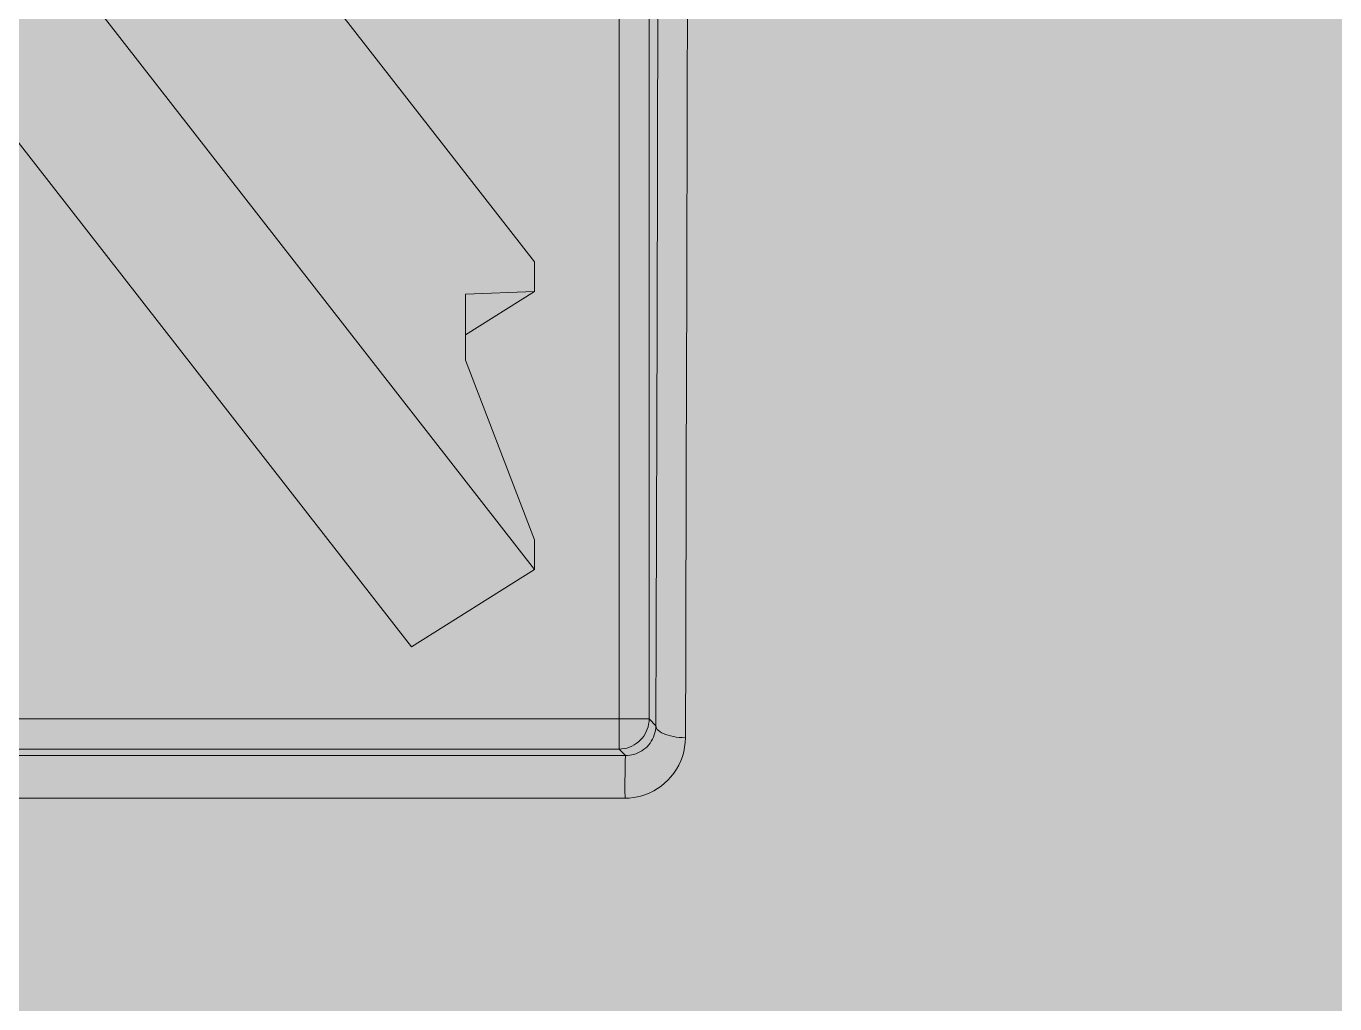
# Model space of a CAD drawing. Header units: millimetres. Extents: x -853320 to 19484, y -510814 to 9708.
# Drawn here: x 10881.43 to 10894.48, y 7725.97 to 7735.73 of the extents above; entities that cross this region are included whole.
import ezdxf

# ---------------------------------------------------------------- set-up
doc = ezdxf.new("R2010")
doc.units = ezdxf.units.MM
for name, color, linetype, lineweight in [('F_ARREDI', 7, 'Continuous', 5), ('F_ELETTRICO', 22, 'Continuous', 5), ('F_MULTI laminato OPACO', 1, 'Continuous', 5)]:
    doc.layers.add(name, color=color, linetype=linetype, lineweight=lineweight)

# ---------------------------------------------------------------- blocks, each defined once
blk = doc.blocks.new('SCATOLA INCASSO_1 P_sezione e pianta')
at = {"layer": 'F_ELETTRICO'}
for p, q in [((55460.831, -13670.335), (55469.594, -13670.336)), ((55460.832, -13670.416), (55460.831, -13670.335)), ((55460.832, -13670.502), (55460.832, -13670.416)), ((55460.831, -13670.583), (55460.832, -13670.502)), ((55460.831, -13670.633), (55460.831, -13670.583)), ((55460.826, -13670.76), (55469.594, -13670.761)), ((55460.826, -13670.76), (55460.891, -13670.825)), ((55460.891, -13670.825), (55469.594, -13670.825)), ((55460.891, -13678.828), (55460.891, -13670.825)), ((55460.524, -13671.058), (55460.591, -13671.125)), ((55460.591, -13671.125), (55469.594, -13671.125)), ((55460.591, -13678.83), (55460.591, -13671.125)), ((55461.733, -13672.617), (55462.962, -13671.844)), ((55462.962, -13671.844), (55467.732, -13677.967)), ((55461.733, -13672.617), (55461.733, -13672.912)), ((55466.503, -13678.741), (55461.733, -13672.617)), ((55462.421, -13674.706), (55461.733, -13672.912)), ((55460.215, -13675.438), (55460.22, -13673.611)), ((55462.421, -13675.364), (55462.421, -13674.706)), ((55461.733, -13675.391), (55462.421, -13674.958)), ((55460.503, -13678.918), (55460.511, -13675.083)), ((55460.211, -13677.295), (55460.215, -13675.438)), ((55461.733, -13675.391), (55462.421, -13675.364)), ((55461.733, -13675.391), (55461.733, -13675.686)), ((55466.503, -13681.809), (55461.733, -13675.686)), ((55460.208, -13679.174), (55460.211, -13677.295))]:
    blk.add_line(p, q, dxfattribs=at)
for points in [[(55460.831, -13670.335), (55460.789, -13670.336), (55460.747, -13670.341), (55460.706, -13670.348), (55460.665, -13670.359), (55460.624, -13670.372), (55460.584, -13670.388), (55460.545, -13670.408), (55460.507, -13670.43), (55460.471, -13670.455), (55460.436, -13670.483), (55460.403, -13670.514), (55460.373, -13670.548), (55460.344, -13670.584), (55460.318, -13670.623), (55460.296, -13670.664), (55460.276, -13670.706), (55460.259, -13670.751), (55460.246, -13670.796), (55460.237, -13670.842), (55460.231, -13670.89), (55460.229, -13670.938)], [(55460.826, -13670.76), (55460.827, -13670.758), (55460.827, -13670.754), (55460.828, -13670.747), (55460.828, -13670.738), (55460.829, -13670.726), (55460.829, -13670.711), (55460.83, -13670.695), (55460.83, -13670.676), (55460.831, -13670.633)], [(55460.524, -13671.058), (55460.525, -13671.034), (55460.528, -13671.011), (55460.533, -13670.988), (55460.539, -13670.965), (55460.547, -13670.943), (55460.557, -13670.922), (55460.569, -13670.902), (55460.582, -13670.883), (55460.596, -13670.865), (55460.612, -13670.848), (55460.628, -13670.833), (55460.646, -13670.819), (55460.664, -13670.807), (55460.683, -13670.796), (55460.702, -13670.786), (55460.722, -13670.778), (55460.743, -13670.772), (55460.763, -13670.767), (55460.784, -13670.763), (55460.805, -13670.761), (55460.826, -13670.76)], [(55460.891, -13670.825), (55460.865, -13670.826), (55460.839, -13670.83), (55460.813, -13670.835), (55460.788, -13670.843), (55460.764, -13670.853), (55460.741, -13670.866), (55460.719, -13670.88), (55460.698, -13670.896), (55460.679, -13670.914), (55460.661, -13670.933), (55460.645, -13670.954), (55460.631, -13670.976), (55460.619, -13670.999), (55460.609, -13671.024), (55460.601, -13671.048), (55460.596, -13671.074), (55460.592, -13671.099), (55460.591, -13671.125)], [(55460.22, -13673.611), (55460.226, -13671.819), (55460.229, -13670.938)], [(55460.229, -13670.938), (55460.26, -13670.939), (55460.29, -13670.941), (55460.32, -13670.944), (55460.349, -13670.949), (55460.376, -13670.955), (55460.402, -13670.962), (55460.426, -13670.97), (55460.447, -13670.979), (55460.467, -13670.988), (55460.483, -13670.999), (55460.498, -13671.01), (55460.509, -13671.021), (55460.517, -13671.033), (55460.522, -13671.045), (55460.524, -13671.058)], [(55460.511, -13675.083), (55460.52, -13672.02), (55460.524, -13671.058)]]:
    blk.add_lwpolyline(points, dxfattribs=at)
blk = doc.blocks.new('BAGNO-LAVANDERIA_pianta_sol.B')
at = {"layer": 'F_MULTI laminato OPACO', "true_color": 0x636466, "transparency": 33554559}
h = blk.add_hatch(color=251, dxfattribs=at)
h.dxf.hatch_style = 1
h.paths.add_polyline_path([(863997.77, 518692.993), (864257.77, 518692.993), (864257.77, 517588.993), (863997.77, 517588.993)])
at = {"layer": 'Defpoints', "rotation": 180}
blk.add_blockref('SCATOLA INCASSO_1 P_sezione e pianta', (919668.134, 504871.865), dxfattribs=at)

msp = doc.modelspace()

# ---------------------------------------------------------------- block references
at = {"layer": 'F_ARREDI', "color": 2, "lineweight": 5}
msp.add_blockref('BAGNO-LAVANDERIA_pianta_sol.B', (-853319.899, -510814.178), dxfattribs=at)

doc.saveas('drawing.dxf')
